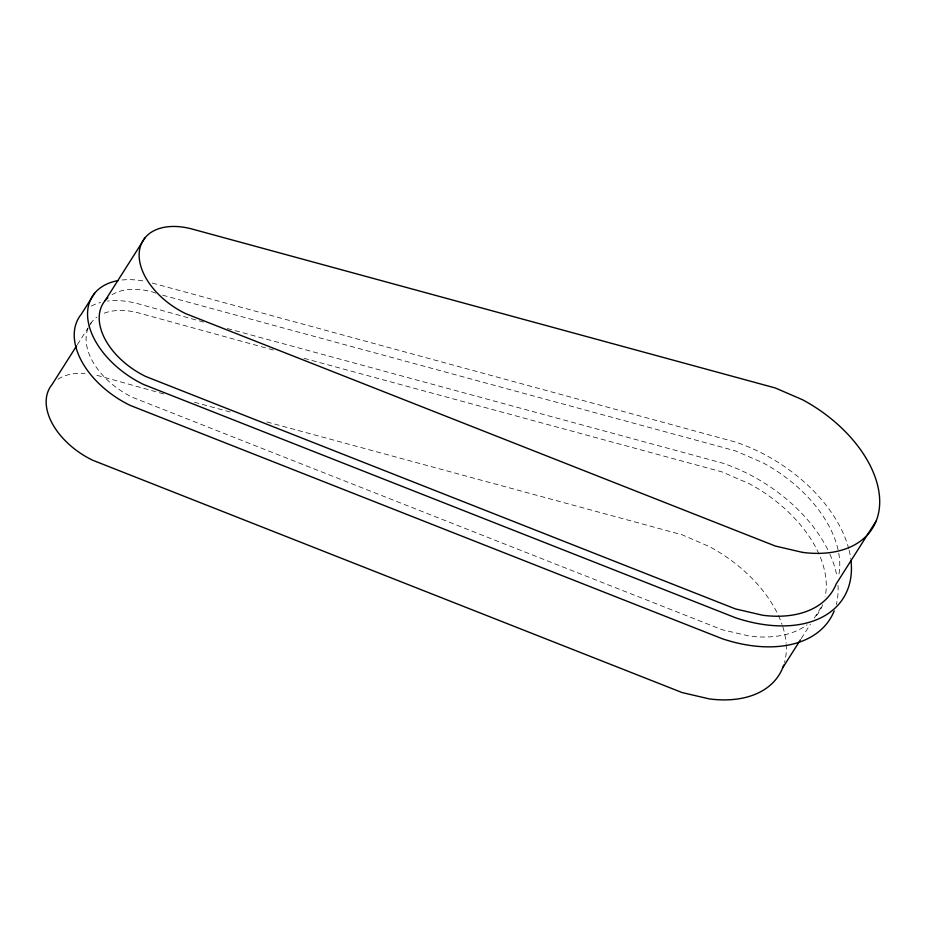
<?xml version="1.0" encoding="UTF-8"?>
<svg xmlns="http://www.w3.org/2000/svg" width="926" height="926" viewBox="0 0 926 926"><rect width="100%" height="100%" fill="white"/><g stroke="black" fill="none" stroke-linecap="round" stroke-linejoin="round"><path stroke-width="0.69" stroke-dasharray="4.63 3.47" d="M77.367 344.692L88.12 327.758M88.884 326.554L91.963 321.716M801.233 638.604L810.447 624.101M814.29 618.059L821.964 605.963M162.663 295.197L735.406 450.846L762.63 462.63A114.558 71.777 32.4 0 1 838.609 576.03M203.639 322.098L138.946 303.994A76.441 47.886 32.4 0 0 107.474 301.124M227.345 328.533L722.384 463.069A127.394 79.821 32.4 0 1 829.326 552.915M273.378 350.005L139.745 313.243A63.385 39.714 32.4 0 0 101.385 314.412M304.041 358.327L722.095 471.936L749.273 483.708A114.349 71.638 32.4 0 1 825.112 596.9M163.775 393.932L99.823 376.106A63.385 39.714 32.4 0 0 94.394 374.775M194.437 402.266L232.067 412.487M266.896 421.955L682.161 534.8L709.351 546.572A114.349 71.638 32.4 0 1 777.852 614.32M152.246 283.043L735.695 442.119A127.394 79.821 32.4 0 1 848.748 548.805M155.742 293.172L153.045 292.141A63.593 39.841 32.4 0 0 109.939 296.089M829.893 554.188A127.394 79.821 32.4 0 1 837.023 576.967M838.007 585.406A127.394 79.821 32.4 0 1 836.259 604.597M849.119 550.252A127.394 79.821 32.4 0 1 850.774 558.853M91.338 306.089A76.441 47.886 32.4 0 1 100.54 302.489M122.082 280.011A76.441 47.886 32.4 0 1 145.324 281.365M88.005 328.441A63.385 39.714 32.4 0 0 132.603 397.37L722.095 629.715L749.273 636.046A114.349 71.638 32.4 0 0 807.125 624.772M90.424 323.799A63.385 39.714 32.4 0 1 96.779 317.178M822.728 604.759A114.349 71.638 32.4 0 1 814.359 618.221M57.979 379.255A63.385 39.714 32.4 0 1 85.088 373.456M778.442 615.582A114.349 71.638 32.4 0 1 781.984 624.344M782.806 626.798A114.349 71.638 32.4 0 1 786.128 643.176M786.22 644.496A114.349 71.638 32.4 0 1 784.53 662.46"/><path stroke-width="1.39" d="M94.614 293.253L81.314 314.215A76.441 47.886 32.4 0 0 130.323 405.449L722.384 638.778A127.394 79.821 32.4 0 0 834.187 610.905M105.101 300.637L145.023 237.774M76.603 345.896L52.03 384.579A63.385 39.714 32.4 0 0 92.681 460.234L682.161 692.579L709.351 698.91A114.349 71.638 32.4 0 0 783.732 665.088M782.806 667.623L800.469 639.82M876.158 521.037L836.224 583.901A114.558 71.777 32.4 0 1 762.63 615.246L735.406 608.903L145.88 376.546A63.593 39.841 32.4 0 1 107.833 297.79M850.948 560.265A127.394 79.821 32.4 0 1 735.695 617.827L143.634 384.498A76.441 47.886 32.4 0 1 88.919 324.968A76.441 47.886 32.4 0 1 118.239 280.566M802.564 552.394L775.328 546.039L185.802 313.694A63.593 39.841 32.4 0 1 139.247 252.393A63.593 39.841 32.4 0 1 192.967 229.278L775.328 387.982L802.564 399.766A114.558 71.777 32.4 0 1 879.7 501.776A114.558 71.777 32.4 0 1 802.564 552.394"/></g></svg>
